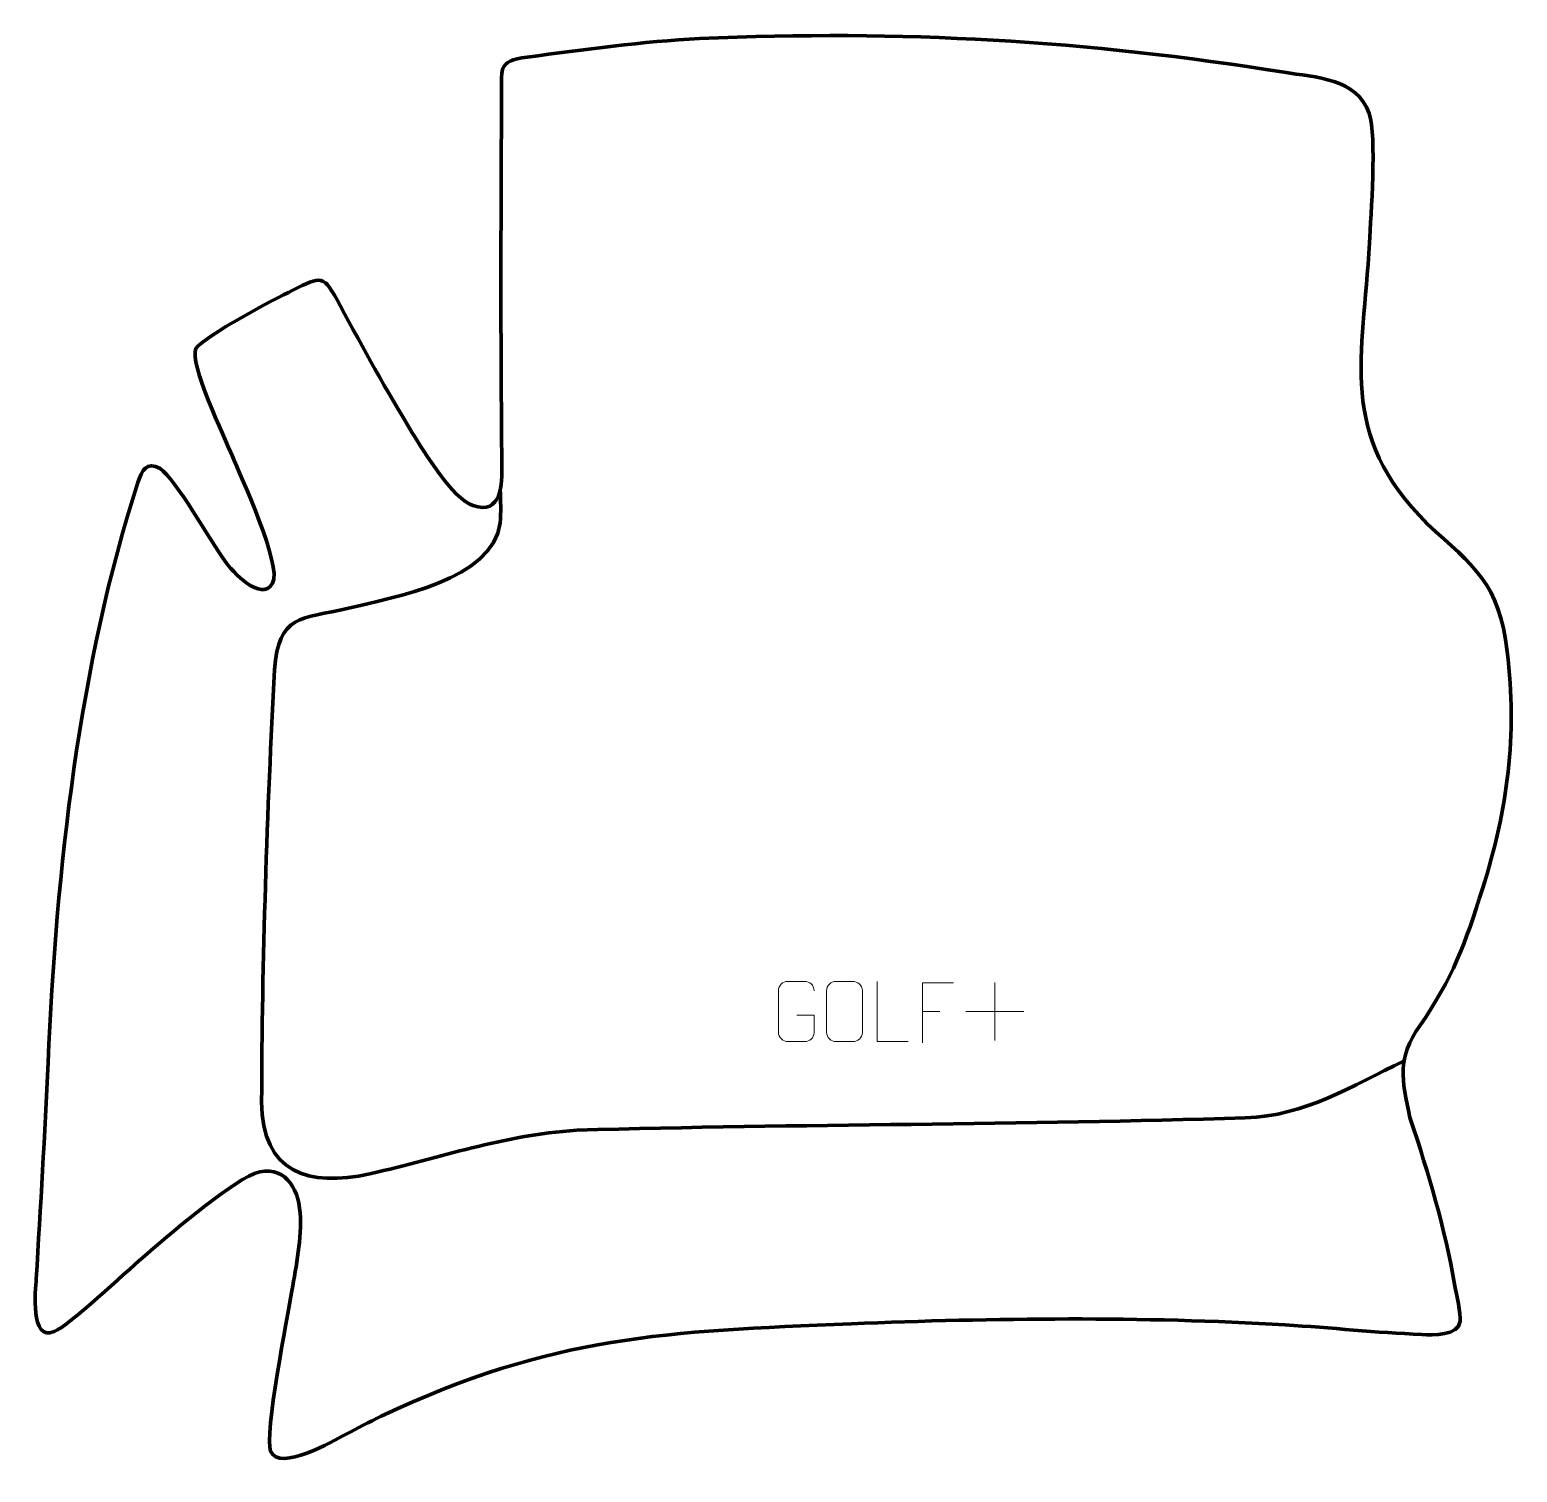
# Model space of a CAD drawing. Header units: millimetres. Extents: x -516 to 101, y 151 to 750.
import ezdxf

# ---------------------------------------------------------------- set-up
doc = ezdxf.new("R2010")
doc.units = ezdxf.units.MM
doc.header["$MEASUREMENT"] = 0
doc.layers.add('layer 1', color=7, linetype='Continuous')
doc.layers.add('layer 2', color=7, linetype='Continuous')

msp = doc.modelspace()

# ---------------------------------------------------------------- linework, layer by layer
at = {"layer": 'layer 1', "color": 140, "lineweight": 158}
msp.add_open_spline([(54.3194, 321.4504), (32.3555, 310.9487), (13.4635, 298.6723), (-11.6405, 297.8603), (-11.6405, 297.8603), (-103.782, 294.8798), (-196.7085, 295.279), (-289.068, 292.7613), (-289.068, 292.7613), (-321.0621, 290.3861), (-344.6651, 281.5263), (-375.0534, 274.5965), (-375.0534, 274.5965), (-400.6258, 269.0647), (-419.7528, 274.9462), (-419.9754, 304.4703), (-419.9754, 304.4703), (-419.8575, 362.2964), (-417.7283, 426.1557), (-414.5839, 483.837), (-414.5839, 483.837), (-412.926, 507.1246), (-403.8065, 504.7247), (-383.9417, 509.4931), (-383.9417, 509.4931), (-365.1962, 513.8943), (-323.6896, 521.2964), (-321.0026, 544.8568), (-321.0026, 544.8568), (-320.4982, 549.2793), (-320.8158, 554.2095), (-320.9349, 558.6804)], degree=3, knots=[0, 0, 0, 0, 0.11111111, 0.11111111, 0.11111111, 0.11111111, 0.22222222, 0.22222222, 0.22222222, 0.22222222, 0.33333333, 0.33333333, 0.33333333, 0.33333333, 0.44444444, 0.44444444, 0.44444444, 0.44444444, 0.55555556, 0.55555556, 0.55555556, 0.55555556, 0.66666667, 0.66666667, 0.66666667, 0.66666667, 0.77777778, 0.77777778, 0.77777778, 0.77777778, 1, 1, 1, 1], dxfattribs=at)
at = {"layer": 'layer 1', "color": 250, "lineweight": 9}
for points, knots in [([(-197.7693, 340.516), (-197.7693, 340.516), (-190.6012, 340.516), (-190.6012, 340.516), (-190.6012, 340.516), (-190.6012, 340.516), (-190.6012, 333.3479), (-190.6012, 333.3479), (-190.6012, 333.3479), (-190.7409, 331.0245), (-192.4181, 329.5449), (-194.5659, 329.5341), (-194.5659, 329.5341), (-196.8977, 329.5345), (-199.2297, 329.5345), (-201.5612, 329.5341), (-201.5612, 329.5341), (-203.4861, 329.4287), (-205.4583, 331.3132), (-205.4471, 333.3305), (-205.4471, 333.3305), (-205.4467, 339.1006), (-205.4467, 344.8703), (-205.4471, 350.6396), (-205.4471, 350.6396), (-205.4429, 352.7777), (-203.6961, 354.4969), (-201.5438, 354.4835), (-201.5438, 354.4835), (-199.2181, 354.4835), (-196.892, 354.4835), (-194.5659, 354.4835), (-194.5659, 354.4835), (-192.6192, 354.5189), (-190.6278, 353.0274), (-190.6012, 350.5897)], [0, 0, 0, 0, 0.1, 0.1, 0.1, 0.1, 0.2, 0.2, 0.2, 0.2, 0.3, 0.3, 0.3, 0.3, 0.4, 0.4, 0.4, 0.4, 0.5, 0.5, 0.5, 0.5, 0.6, 0.6, 0.6, 0.6, 0.7, 0.7, 0.7, 0.7, 0.8, 0.8, 0.8, 0.8, 1, 1, 1, 1]), ([(-181.5438, 354.4835), (-179.2181, 354.4835), (-176.892, 354.4835), (-174.5659, 354.4835), (-174.5659, 354.4835), (-172.6193, 354.5191), (-170.6279, 353.0275), (-170.6012, 350.5899), (-170.6012, 350.5899), (-170.6016, 344.843), (-170.6016, 339.0957), (-170.6012, 333.348), (-170.6012, 333.348), (-170.741, 331.0246), (-172.4182, 329.545), (-174.5659, 329.5342), (-174.5659, 329.5342), (-176.8978, 329.5346), (-179.2297, 329.5346), (-181.5612, 329.5342), (-181.5612, 329.5342), (-183.4862, 329.4288), (-185.4583, 331.3133), (-185.4471, 333.3306), (-185.4471, 333.3306), (-185.4468, 339.1007), (-185.4468, 344.8704), (-185.4471, 350.6397), (-185.4471, 350.6397), (-185.4429, 352.7778), (-183.6962, 354.497), (-181.5438, 354.4835)], [0, 0, 0, 0, 0.11111111, 0.11111111, 0.11111111, 0.11111111, 0.22222222, 0.22222222, 0.22222222, 0.22222222, 0.33333333, 0.33333333, 0.33333333, 0.33333333, 0.44444444, 0.44444444, 0.44444444, 0.44444444, 0.55555556, 0.55555556, 0.55555556, 0.55555556, 0.66666667, 0.66666667, 0.66666667, 0.66666667, 0.77777778, 0.77777778, 0.77777778, 0.77777778, 1, 1, 1, 1]), ([(-151.5497, 329.5302), (-151.5497, 329.5302), (-164.4988, 329.5302), (-164.4988, 329.5302), (-164.4988, 329.5302), (-164.4988, 329.5302), (-164.4988, 354.4838), (-164.4988, 354.4838)], [0, 0, 0, 0, 0.33333333, 0.33333333, 0.33333333, 0.33333333, 1, 1, 1, 1]), ([(-132.7343, 353.8867), (-132.7343, 353.8867), (-145.6083, 353.8867), (-145.6083, 353.8867), (-145.6083, 353.8867), (-145.6083, 353.8867), (-145.6083, 328.9331), (-145.6083, 328.9331)], [0, 0, 0, 0, 0.33333333, 0.33333333, 0.33333333, 0.33333333, 1, 1, 1, 1])]:
    msp.add_open_spline(points, degree=3, knots=knots, dxfattribs=at)
for points in [[(-115.6084, 353.996), (-115.6084, 353.996), (-115.6084, 330.0181), (-115.6084, 330.0181)], [(-145.6083, 342.007), (-145.6083, 342.007), (-138.4402, 342.007), (-138.4402, 342.007)], [(-127.5973, 342.007), (-127.5973, 342.007), (-103.6194, 342.007), (-103.6194, 342.007)]]:
    msp.add_open_spline(points, degree=3, dxfattribs=at)
at = {"layer": 'layer 2', "color": 242, "lineweight": 158}
msp.add_open_spline([(-238.1382, 745.9664), (-261.5385, 744.8554), (-286.4356, 741.3244), (-309.7616, 738.2928), (-309.7616, 738.2928), (-322.409, 736.6491), (-320.3089, 733.1877), (-320.3648, 720.8341), (-320.3648, 720.8341), (-320.7016, 670.2549), (-320.7956, 619.6011), (-320.2664, 569.0242), (-320.2664, 569.0242), (-320.184, 561.1468), (-320.1987, 547.9976), (-332.2575, 552.07), (-332.2575, 552.07), (-340.7546, 554.9396), (-352.4538, 574.2926), (-357.4257, 582.2989), (-357.4257, 582.2989), (-368.172, 599.9313), (-377.6712, 616.9471), (-387.3829, 635.1454), (-387.3829, 635.1454), (-394.4629, 648.4123), (-394.9289, 647.4403), (-407.3327, 641.3862), (-407.3327, 641.3862), (-414.3755, 637.9488), (-443.441, 622.676), (-447.2814, 617.2306), (-447.2814, 617.2306), (-450.2853, 611.6817), (-435.2094, 579.895), (-432.221, 572.8141), (-432.221, 572.8141), (-428.5893, 564.0083), (-411.3674, 526.9647), (-415.4308, 519.8417), (-415.4308, 519.8417), (-420.1322, 511.6005), (-432.177, 524.7244), (-435.2896, 529.1005), (-435.2896, 529.1005), (-441.232, 537.5533), (-455.5623, 562.7916), (-462.1561, 567.4534), (-462.1561, 567.4534), (-467.7305, 570.6153), (-469.7373, 566.7781), (-471.3922, 561.6515), (-471.3922, 561.6515), (-495.8892, 485.7649), (-505.166, 400.5844), (-508.6523, 320.9805), (-508.6523, 320.9805), (-509.9817, 290.8413), (-511.7851, 261.0428), (-513.5748, 230.9463), (-513.5748, 230.9463), (-513.8504, 226.3115), (-516.2521, 204.9436), (-506.0887, 209.0727), (-506.0887, 209.0727), (-500.0397, 211.5302), (-476.3768, 233.7573), (-469.4951, 239.7156), (-469.4951, 239.7156), (-459.1156, 248.7025), (-434.8522, 269.7036), (-422.9006, 274.7979), (-422.9006, 274.7979), (-410.7645, 278.7063), (-404.7587, 269.2777), (-403.9968, 258.357), (-403.9968, 258.357), (-403.2687, 247.9222), (-405.6461, 236.3929), (-407.3788, 226.0826), (-407.3788, 226.0826), (-409.106, 215.7317), (-419.0544, 165.9881), (-416.2453, 159.4125), (-416.2453, 159.4125), (-412.517, 150.6851), (-390.3961, 163.6371), (-385.1034, 166.3645), (-385.1034, 166.3645), (-380.2061, 168.8882), (-375.3522, 171.5103), (-370.4197, 173.9614), (-370.4197, 173.9614), (-298.8236, 207.6638), (-252.3857, 209.084), (-175.1666, 212.3422), (-175.1666, 212.3422), (-116.3969, 214.7418), (-53.6794, 215.4054), (4.9892, 211.8596), (4.9892, 211.8596), (23.7861, 210.7236), (42.9299, 208.6581), (61.6549, 207.8851), (61.6549, 207.8851), (66.2137, 207.6969), (76.9534, 207.1913), (77.6223, 213.4433), (77.6223, 213.4433), (77.9429, 216.4396), (76.0229, 224.6967), (75.4349, 227.9709), (75.4349, 227.9709), (70.8967, 253.3529), (64.7988, 273.6327), (56.7605, 297.9737), (56.7605, 297.9737), (53.1714, 313.6447), (51.4666, 322.7506), (60.8124, 336.0951), (60.8124, 336.0951), (74.4128, 355.6427), (79.7499, 370.2833), (86.8592, 392.8849), (86.8592, 392.8849), (97.3704, 426.6047), (101.287, 456.1815), (97.1614, 491.4393), (97.1614, 491.4393), (93.8323, 519.8907), (83.2254, 526.8242), (64.0565, 544.3694), (64.0565, 544.3694), (26.2105, 582.1388), (37.4602, 613.2843), (39.8929, 661.1152), (39.8929, 661.1152), (40.5084, 672.9457), (43.0925, 705.0998), (39.7532, 714.8933), (39.7532, 714.8933), (34.757, 729.5463), (17.3449, 729.9209), (4.5812, 731.9738), (4.5812, 731.9738), (-77.7035, 745.2084), (-154.5051, 749.6488), (-238.1382, 745.9664)], degree=3, knots=[0, 0, 0, 0, 0.02631579, 0.02631579, 0.02631579, 0.02631579, 0.05263158, 0.05263158, 0.05263158, 0.05263158, 0.07894737, 0.07894737, 0.07894737, 0.07894737, 0.10526316, 0.10526316, 0.10526316, 0.10526316, 0.13157895, 0.13157895, 0.13157895, 0.13157895, 0.15789474, 0.15789474, 0.15789474, 0.15789474, 0.18421053, 0.18421053, 0.18421053, 0.18421053, 0.21052632, 0.21052632, 0.21052632, 0.21052632, 0.23684211, 0.23684211, 0.23684211, 0.23684211, 0.26315789, 0.26315789, 0.26315789, 0.26315789, 0.28947368, 0.28947368, 0.28947368, 0.28947368, 0.31578947, 0.31578947, 0.31578947, 0.31578947, 0.34210526, 0.34210526, 0.34210526, 0.34210526, 0.36842105, 0.36842105, 0.36842105, 0.36842105, 0.39473684, 0.39473684, 0.39473684, 0.39473684, 0.42105263, 0.42105263, 0.42105263, 0.42105263, 0.44736842, 0.44736842, 0.44736842, 0.44736842, 0.47368421, 0.47368421, 0.47368421, 0.47368421, 0.5, 0.5, 0.5, 0.5, 0.52631579, 0.52631579, 0.52631579, 0.52631579, 0.55263158, 0.55263158, 0.55263158, 0.55263158, 0.57894737, 0.57894737, 0.57894737, 0.57894737, 0.60526316, 0.60526316, 0.60526316, 0.60526316, 0.63157895, 0.63157895, 0.63157895, 0.63157895, 0.65789474, 0.65789474, 0.65789474, 0.65789474, 0.68421053, 0.68421053, 0.68421053, 0.68421053, 0.71052632, 0.71052632, 0.71052632, 0.71052632, 0.73684211, 0.73684211, 0.73684211, 0.73684211, 0.76315789, 0.76315789, 0.76315789, 0.76315789, 0.78947368, 0.78947368, 0.78947368, 0.78947368, 0.81578947, 0.81578947, 0.81578947, 0.81578947, 0.84210526, 0.84210526, 0.84210526, 0.84210526, 0.86842105, 0.86842105, 0.86842105, 0.86842105, 0.89473684, 0.89473684, 0.89473684, 0.89473684, 0.92105263, 0.92105263, 0.92105263, 0.92105263, 0.94736842, 0.94736842, 0.94736842, 0.94736842, 1, 1, 1, 1], dxfattribs=at)

doc.saveas('drawing.dxf')
